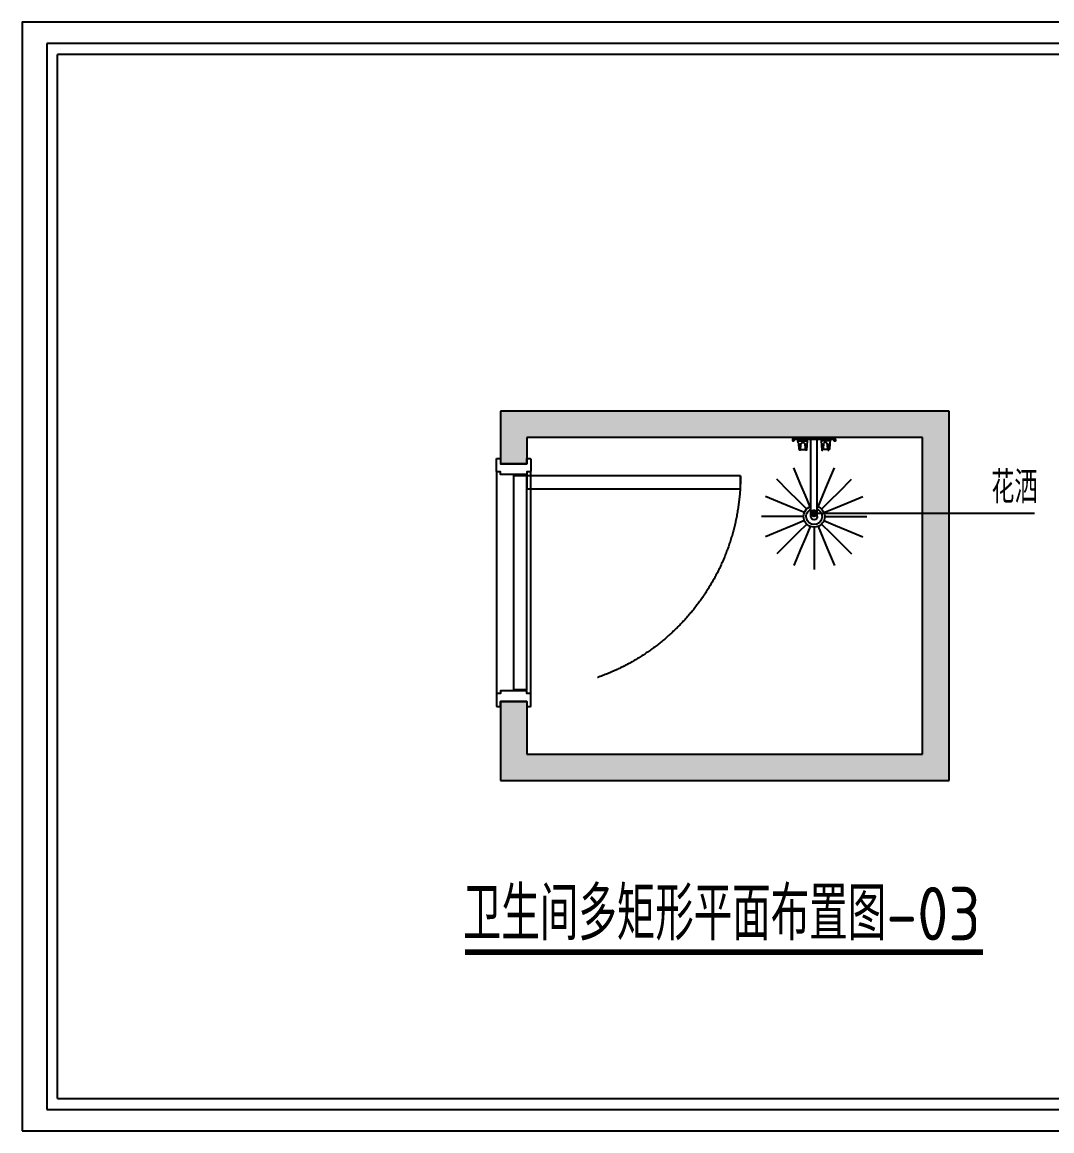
# Model space of a CAD drawing. Extents: x 23971 to 232415, y -48119 to 67869.
# Drawn here: x 196100 to 200002, y -2178 to 2022 of the extents above; entities that cross this region are included whole.
import ezdxf

# ---------------------------------------------------------------- set-up
doc = ezdxf.new("R2010")
doc.units = 0
doc.header["$LTSCALE"] = 1000
doc.header["$MEASUREMENT"] = 0
doc.linetypes.add('DASH', pattern=[0.35, 0.25, -0.1])
doc.linetypes.add('DASHED', pattern=[0.75, 0.5, -0.25])
for name, color, linetype in [('A-rc 混凝土墙', 255, 'Continuous'), ('A-WINDOW-门窗', 153, 'Continuous'), ('D-door门', 42, 'Continuous'), ('D-门套', 42, 'Continuous'), ('DIM_SYMB', 3, 'Continuous'), ('I-furniture-01 活动家具', 145, 'DASH'), ('I-furniture-02 固定家具', 135, 'Continuous'), ('PM-家具', 146, 'Continuous'), ('PUB_DIM', 3, 'Continuous'), ('PUB_TEXT', 7, 'Continuous'), ('活动家具', 7, 'Continuous')]:
    doc.layers.add(name, color=color, linetype=linetype)
doc.styles.add('_TCH_DIM', font='SIMPLEX', dxfattribs={"bigfont": 'GBCBIG'})
doc.styles.get("Standard").update_dxf_attribs({"font": 'gbenor.shx', "bigfont": 'gbcbig.shx'})
doc.dimstyles.new('ISO-25', dxfattribs={"dimtxt": 2.5, "dimasz": 2.5, "dimexe": 1.25, "dimexo": 0.625, "dimtad": 1, "dimtxsty": 'Standard', "dimcen": 2.5, "dimadec": 0, "dimazin": 0, "dimtfac": 1, "dimtmove": 0, "dimatfit": 3, "dimfxl": 1, "dimarcsym": 0})

# ---------------------------------------------------------------- blocks, each defined once
blk = doc.blocks.new('bnbnbn')
for p, q in [((2097969.9, -241615.4), (2097971.7, -241639.4)), ((2097973.4, -241606.9), (2097973.4, -241601.3)), ((2097997.9, -241606.9), (2097997.9, -241601.3)), ((2098017.6, -241894.1), (2098017.6, -241601.3)), ((2098041.6, -241894.1), (2098041.6, -241601.3)), ((2098061.2, -241606.9), (2098061.2, -241601.3)), ((2098085.7, -241606.9), (2098085.7, -241601.3)), ((2098089.2, -241615.4), (2098087.4, -241639.4)), ((2097971.7, -241639.4), (2097973.5, -241639.6)), ((2097977.7, -241639.6), (2097996.1, -241639.6)), ((2098081.5, -241639.6), (2098063, -241639.6)), ((2098087.4, -241639.4), (2098085.7, -241639.6))]:
    blk.add_line(p, q)
blk.add_lwpolyline([(2098109.1, -241594.1), (2098109.1, -241599.1, -2.688214), (2098104.1, -241601.3), (2097955.1, -241601.3, -2.688214), (2097950.1, -241599.1), (2097950.1, -241594.1)], format="xyb", close=True)
for points in [[(2097968.8, -241614.4), (2097968.2, -241606.9), (2098003.2, -241606.9), (2098000.2, -241641.9), (2097996.3, -241641.9)], [(2098090.3, -241614.4), (2098091, -241606.9), (2098056, -241606.9), (2098059, -241641.9), (2098062.9, -241641.9)], [(2097977.4, -241641.9), (2097973.6, -241641.9)], [(2098081.7, -241641.9), (2098085.5, -241641.9)]]:
    blk.add_lwpolyline(points)
for points in [[(2097968.8, -241614.4, -0.246515), (2097972.1, -241620.7), (2097973.6, -241641.9)], [(2097977.4, -241641.9), (2097979.5, -241620.7, -1), (2097994.7, -241620.7), (2097996.3, -241641.9)], [(2098081.7, -241641.9), (2098079.6, -241620.7, 1), (2098064.4, -241620.7), (2098062.9, -241641.9)], [(2098090.3, -241614.4, 0.246515), (2098087, -241620.7), (2098085.5, -241641.9)]]:
    blk.add_lwpolyline(points, format="xyb")
for radius, start, end in [(40, 107.4576, 72.5424), (30, 113.5782, 66.4218)]:
    blk.add_arc((2098029.6, -241894.1), radius, start, end)
at = {"layer": 'I-furniture-01 活动家具', "color": 250}
for p, q in [((2097978.5, -241770.8), (2097953, -241709.3)), ((2098080.7, -241770.8), (2098106.1, -241709.3)), ((2097935.2, -241799.7), (2097888.1, -241752.7)), ((2097996.2, -241813.6), (2097978.5, -241770.8)), ((2098062.9, -241813.6), (2098080.7, -241770.8)), ((2098124, -241799.7), (2098171, -241752.7)), ((2097906.2, -241843), (2097844.8, -241817.6)), ((2097968, -241832.5), (2097935.2, -241799.7)), ((2098001.3, -241865.8), (2097968, -241832.5)), ((2098014.3, -241857.1), (2097996.2, -241813.6)), ((2098044.9, -241857.1), (2098062.9, -241813.6)), ((2098057.8, -241865.8), (2098091.1, -241832.5)), ((2098091.1, -241832.5), (2098124, -241799.7)), ((2098152.9, -241843), (2098214.4, -241817.6)), ((2097949.1, -241860.8), (2097906.2, -241843)), ((2097992.6, -241878.8), (2097949.1, -241860.8)), ((2098066.5, -241878.8), (2098110, -241860.8)), ((2098110, -241860.8), (2098152.9, -241843)), ((2097896.1, -241894.1), (2097829.5, -241894.1)), ((2097942.5, -241894.1), (2097896.1, -241894.1)), ((2097989.6, -241894.1), (2097942.5, -241894.1)), ((2097992.6, -241909.4), (2097949.1, -241927.4)), ((2098066.5, -241909.4), (2098110, -241927.4)), ((2098069.6, -241894.1), (2098116.6, -241894.1)), ((2098116.6, -241894.1), (2098163.1, -241894.1)), ((2098163.1, -241894.1), (2098229.6, -241894.1)), ((2097906.2, -241945.2), (2097844.8, -241970.6)), ((2097949.1, -241927.4), (2097906.2, -241945.2)), ((2097968, -241955.7), (2097935.2, -241988.5)), ((2098001.3, -241922.4), (2097968, -241955.7)), ((2098014.3, -241931.1), (2097996.2, -241974.6)), ((2098029.6, -241934.1), (2098029.6, -241981.2)), ((2098044.9, -241931.1), (2098062.9, -241974.6)), ((2098057.8, -241922.4), (2098091.1, -241955.7)), ((2098091.1, -241955.7), (2098124, -241988.5)), ((2098110, -241927.4), (2098152.9, -241945.2)), ((2098152.9, -241945.2), (2098214.4, -241970.6)), ((2097935.2, -241988.5), (2097888.1, -242035.5)), ((2097996.2, -241974.6), (2097978.5, -242017.4)), ((2098029.6, -241981.2), (2098029.6, -242027.6)), ((2098062.9, -241974.6), (2098080.7, -242017.4)), ((2098124, -241988.5), (2098171, -242035.5)), ((2097978.5, -242017.4), (2097953, -242078.9)), ((2098029.6, -242027.6), (2098029.6, -242094.1)), ((2098080.7, -242017.4), (2098106.1, -242078.9))]:
    blk.add_line(p, q, dxfattribs=at)
at = {"layer": 'I-furniture-02 固定家具'}
blk.add_arc((2098029.6, -241894.1), 12, 180, 0, dxfattribs=at)
blk = doc.blocks.new('dgdfgf45242')
at = {"layer": 'A-WINDOW-门窗', "color": 250, "linetype": 'DASHED', "ltscale": 2}
for points in [[(19048.8, 7603.3), (19892.8, 7603.3)], [(19892.8, 7473.3), (19048.8, 7473.3)]]:
    blk.add_lwpolyline(points, dxfattribs=at)
at = {"layer": 'A-WINDOW-门窗', "color": 250, "linetype": 'DASHED', "ltscale": 2, "elevation": 0}
blk.add_lwpolyline([(19115.8, 6678.3), (19065.8, 6678.3), (19065.8, 7488.3), (19115.8, 7488.3), (19115.8, 7478.3), (19115.8, 7478.3), (19115.8, 6688.3), (19115.8, 6688.3), (19115.8, 6678.3)], dxfattribs=at)
at = {"layer": 'A-WINDOW-门窗', "color": 250, "linetype": 'DASHED', "ltscale": 2}
blk.add_arc((19065.8, 7488.3, 0), 810, 270, 0, dxfattribs=at)
at = {"layer": 'D-door门', "ltscale": 0.5, "elevation": 0}
blk.add_lwpolyline([(19875.8, 7538.3), (19875.8, 7488.3), (19065.8, 7488.3), (19065.8, 7538.3), (19075.8, 7538.3), (19075.8, 7538.3), (19865.8, 7538.3), (19865.8, 7538.3), (19875.8, 7538.3)], dxfattribs=at)
at = {"layer": 'D-门套', "lineweight": 25}
for points in [[(19000.8, 7488.3), (19000.8, 7475.3), (19002.8, 7473.3), (19048.8, 7473.3), (19050.8, 7475.3), (19050.8, 7488.3), (19060.8, 7488.3), (19060.8, 7588.3), (19050.8, 7588.3), (19050.8, 7601.3), (19048.8, 7603.3), (19002.8, 7603.3), (19000.8, 7601.3), (19000.8, 7588.3), (19020.8, 7588.3), (19020.8, 7488.3), (19000.8, 7488.3)], [(19940.8, 7488.3), (19940.8, 7475.3), (19938.8, 7473.3), (19892.8, 7473.3), (19890.8, 7475.3), (19890.8, 7488.3), (19880.8, 7488.3), (19880.8, 7588.3), (19890.8, 7588.3), (19890.8, 7601.3), (19892.8, 7603.3), (19938.8, 7603.3), (19940.8, 7601.3), (19940.8, 7588.3), (19920.8, 7588.3), (19920.8, 7488.3), (19940.8, 7488.3)]]:
    blk.add_lwpolyline(points, dxfattribs=at)
blk = doc.blocks.new('20kuang')
at = {"color": 251}
for p, q in [((-187899.8, 32554.2), (-193665.6, 32554.2)), ((-193665.6, 32554.2), (-193665.6, 28516.8)), ((-193665.6, 28516.8), (-187899.8, 28516.8))]:
    blk.add_line(p, q, dxfattribs=at)
for p, q in [((-187940.5, 32513.5), (-193624.9, 32513.5)), ((-193624.9, 28557.5), (-193624.9, 32513.5)), ((-193624.9, 28557.5), (-187940.5, 28557.5))]:
    blk.add_line(p, q)
blk.add_lwpolyline([(-193758.5, 28435.5), (-187818.5, 28435.5), (-187818.5, 32635.5), (-193758.5, 32635.5)], close=True)

msp = doc.modelspace()

# ---------------------------------------------------------------- hatches: boundary and pattern name
at = {"layer": '活动家具'}
h = msp.add_hatch(dxfattribs=at)
h.set_pattern_fill('钢筋混凝土', color=251, scale=10, angle=180)
h.set_pattern_definition([(225, (336646.695, 43155.953), (17.6776695, -17.6776695), []), (230, (336646.695, 43155.95), (-71.726018, 6.275213), [7.5, -82.5]), (175, (336646.695, 43155.95), (13.875133, -75.219213), [6, -66]), (280.4514, (336640.72, 43156.476), (-57.850938, -68.943954), [6.37402, -70.11421]), (226.1842, (336646.695, 43135.95), (-106.724105, 16.5519), [11.25, -123.75]), (276.6356, (336637.8, 43137.33), (-93.46627, -97.41179), [9.56103, -105.1713]), (171.1842, (336646.7, 43135.95), (-93.466195, -97.41186), [9, -99]), (201, (336636.695, 43140.95), (-59.690705, 40.26189), [7.5, -82.5]), (146, (336636.695, 43140.95), (-24.331533, -72.515005), [6, -66]), (251.4514, (336631.72, 43144.31), (-84.022263, -32.25305), [6.37402, -70.11421]), (217.5, (336646.695, 43155.953), (-1.2159855, -33.2893854), [0, -65.2, 0, -67, 0, -66.25]), (187.5, (336646.695, 43155.953), (-26.306954, -39.441171), [0, -38.2, 0, -63.7, 0, -25.25]), (147.5, (336668.995, 43155.953), (-53.3822436, 2.255487), [0, -25, 0, -78, 0, -103.5]), (137.5, (336678.995, 43155.953), (-58.318617, -10.010498), [0, -32.5, 0, -51.8, 0, -73.5])])
h.paths.add_polyline_path([(199612.3, 549), (197912.3, 549), (197912.3, 349), (198012.3, 349), (198012.3, 449), (199512.3, 449), (199512.3, -751), (198012.3, -751), (198012.3, -551), (197912.3, -551), (197912.3, -851), (199612.3, -851)])

# ---------------------------------------------------------------- linework, layer by layer
at = {"layer": 'A-rc 混凝土墙'}
for p, q in [((197912.3, 549), (197912.3, 349)), ((199612.3, 549), (197912.3, 549)), ((199612.3, -851), (199612.3, 549)), ((198012.3, 449), (198012.3, 349)), ((199512.3, 449), (198012.3, 449)), ((199512.3, -751), (199512.3, 449)), ((198012.3, 349), (197912.3, 349)), ((197912.3, -551), (197912.3, -851)), ((198012.3, -551), (197912.3, -551)), ((198012.3, -551), (198012.3, -751)), ((198012.3, -751), (199512.3, -751)), ((197912.3, -851), (199612.3, -851))]:
    msp.add_line(p, q, dxfattribs=at)
at = {"layer": 'DIM_SYMB', "const_width": 21}
msp.add_lwpolyline([(197777.9, -1501.3), (199741.5, -1501.3)], dxfattribs=at)

# ---------------------------------------------------------------- block references
at = {"color": 146}
msp.add_blockref('20kuang', (389858.7, -30613.5), dxfattribs=at)
at = {"xscale": -1, "rotation": 90}
msp.add_blockref('dgdfgf45242', (205500.6, 19369.8), dxfattribs=at)
at = {"layer": 'PM-家具', "xscale": -1}
msp.add_blockref('bnbnbn', (2297130.8, 242043.1), dxfattribs=at)

# ---------------------------------------------------------------- texts
at = {"layer": 'PUB_TEXT', "style": '_TCH_DIM'}
msp.add_text('花洒', height=121.53, dxfattribs=at).set_placement((199772.6, 199.4))
at = {"layer": 'PUB_TEXT'}
msp.add_text('卫生间多矩形平面布置图-03', height=202.553, dxfattribs=at).set_placement((197770.1, -1456.5))

# ---------------------------------------------------------------- leaders
at = {"layer": 'PUB_DIM'}
msp.add_leader([(199100.4, 161.6), (199936.5, 161.6)], dimstyle='ISO-25', override={"dimscale": 0, "dimasz": 120, "dimtad": 0, "dimldrblk": 'DotSmall', "dimfxl": 100, "dimfxlon": 1, "dimarcsym": 1}, dxfattribs=at)

doc.saveas('drawing.dxf')
